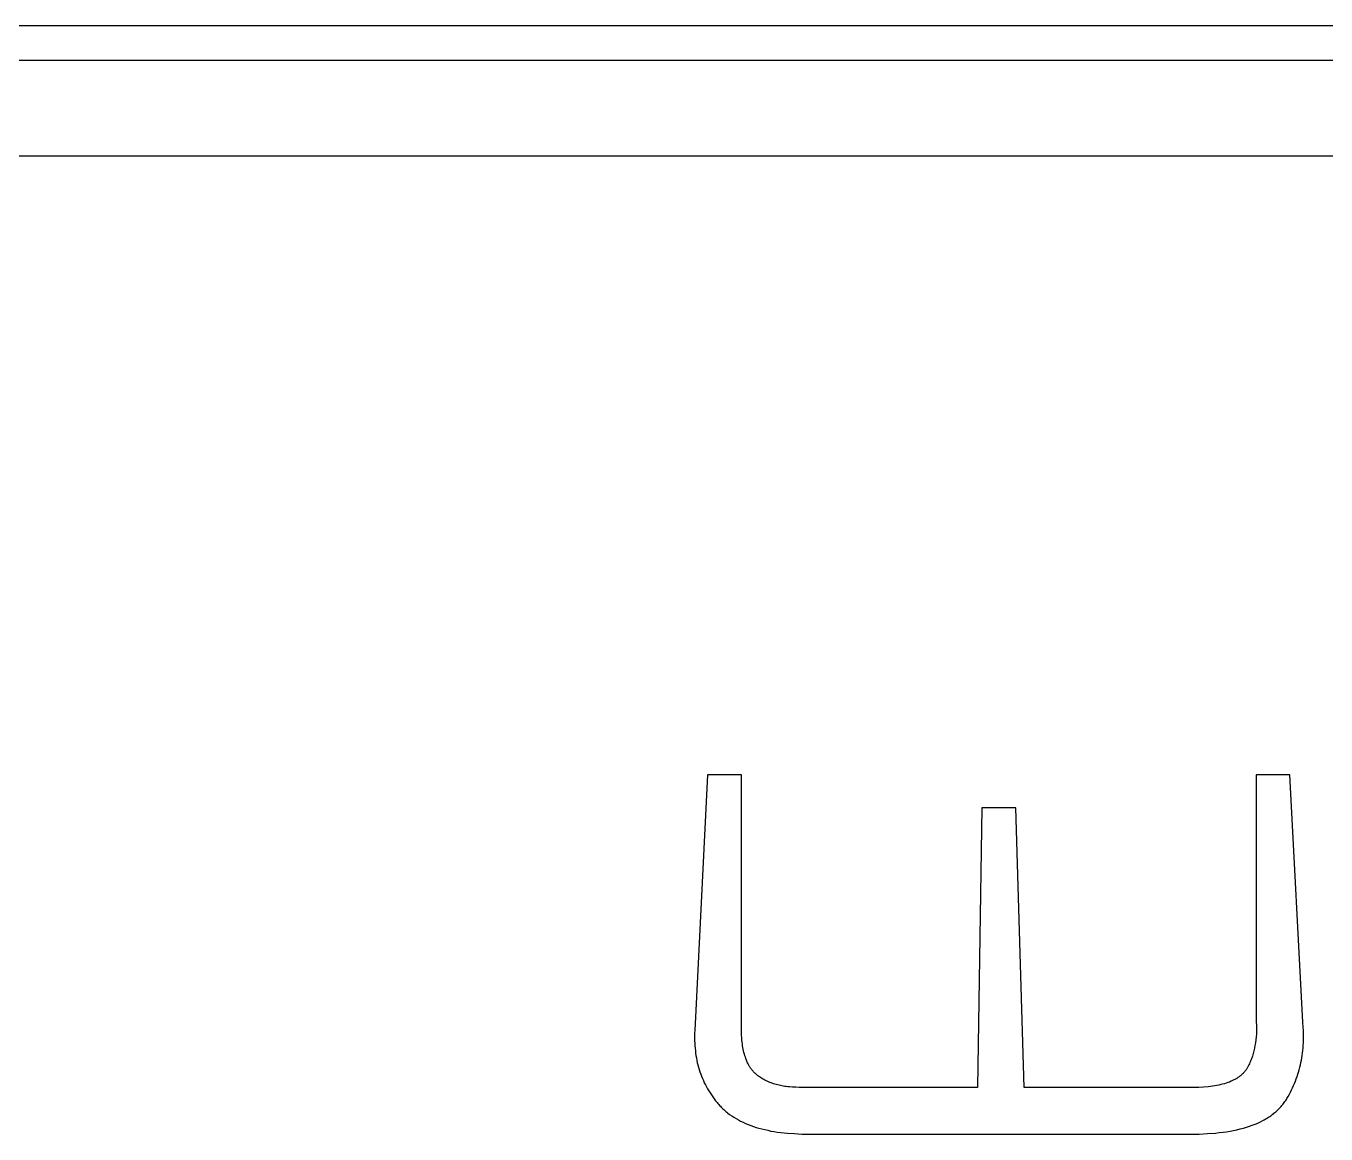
# Model space of a CAD drawing. Header units: millimetres. Extents: x 974 to 5700, y -47 to 3256.
# Drawn here: x 2626.8 to 2739.9, y 2615.4 to 2711.7 of the extents above; entities that cross this region are included whole.
import ezdxf

# ---------------------------------------------------------------- set-up
doc = ezdxf.new("R2010")
doc.units = ezdxf.units.MM
doc.header["$MEASUREMENT"] = 0
doc.layers.add('Utwórz2D linie widoczne', color=7, linetype='Continuous', true_color=0x000000)

msp = doc.modelspace()

# ---------------------------------------------------------------- linework, layer by layer
at = {"layer": 'Utwórz2D linie widoczne'}
for p, q in [((2773.58, 2711.69), (2480.06, 2711.69)), ((2773.58, 2708.69), (2480.06, 2708.69)), ((2786.37, 2700.38), (2467.27, 2700.38)), ((2686.1, 2646.58), (2684.98, 2624.36)), ((2689.04, 2646.58), (2686.1, 2646.58)), ((2689.04, 2624.36), (2689.04, 2646.58)), ((2733.81, 2646.58), (2733.81, 2625.08)), ((2736.74, 2646.58), (2733.81, 2646.58)), ((2737.86, 2625.08), (2736.74, 2646.58)), ((2709.95, 2643.71), (2709.58, 2619.4)), ((2712.89, 2643.71), (2709.95, 2643.71)), ((2713.63, 2619.4), (2712.89, 2643.71)), ((2684.98, 2624.36), (2684.97, 2624.13)), ((2684.97, 2624.13), (2684.97, 2623.9)), ((2689.05, 2624), (2689.04, 2624.36)), ((2733.81, 2625.08), (2733.82, 2624.81)), ((2733.82, 2624.81), (2733.83, 2624.55)), ((2733.83, 2624.29), (2733.82, 2624.04)), ((2733.83, 2624.55), (2733.83, 2624.29)), ((2737.9, 2624.61), (2737.86, 2625.08)), ((2737.91, 2624.39), (2737.9, 2624.61)), ((2737.92, 2624.16), (2737.91, 2624.39)), ((2737.92, 2623.93), (2737.92, 2624.16)), ((2684.97, 2623.9), (2684.96, 2623.68)), ((2684.96, 2623.68), (2684.97, 2623.46)), ((2684.97, 2623.46), (2684.98, 2623.24)), ((2684.98, 2623.24), (2684.99, 2623.02)), ((2684.99, 2623.02), (2685, 2622.8)), ((2689.07, 2623.66), (2689.05, 2624)), ((2689.08, 2623.49), (2689.07, 2623.66)), ((2689.1, 2623.33), (2689.08, 2623.49)), ((2689.12, 2623.17), (2689.1, 2623.33)), ((2689.14, 2623.02), (2689.12, 2623.17)), ((2689.17, 2622.86), (2689.14, 2623.02)), ((2733.7, 2623.05), (2733.66, 2622.81)), ((2733.74, 2623.29), (2733.7, 2623.05)), ((2733.77, 2623.54), (2733.74, 2623.29)), ((2733.8, 2623.79), (2733.77, 2623.54)), ((2733.82, 2624.04), (2733.8, 2623.79)), ((2737.88, 2622.83), (2737.9, 2623.05)), ((2737.9, 2623.05), (2737.91, 2623.27)), ((2737.91, 2623.27), (2737.92, 2623.49)), ((2737.92, 2623.71), (2737.92, 2623.93)), ((2737.92, 2623.49), (2737.92, 2623.71)), ((2685, 2622.8), (2685.03, 2622.59)), ((2685.03, 2622.59), (2685.05, 2622.38)), ((2685.05, 2622.38), (2685.08, 2622.17)), ((2685.08, 2622.17), (2685.12, 2621.96)), ((2685.12, 2621.96), (2685.16, 2621.75)), ((2689.19, 2622.72), (2689.17, 2622.86)), ((2689.23, 2622.57), (2689.19, 2622.72)), ((2689.26, 2622.43), (2689.23, 2622.57)), ((2689.3, 2622.29), (2689.26, 2622.43)), ((2689.34, 2622.16), (2689.3, 2622.29)), ((2689.38, 2622.03), (2689.34, 2622.16)), ((2689.42, 2621.91), (2689.38, 2622.03)), ((2689.47, 2621.78), (2689.42, 2621.91)), ((2733.39, 2621.89), (2733.35, 2621.78)), ((2733.47, 2622.12), (2733.39, 2621.89)), ((2733.54, 2622.35), (2733.47, 2622.12)), ((2733.6, 2622.58), (2733.54, 2622.35)), ((2733.66, 2622.81), (2733.6, 2622.58)), ((2737.74, 2621.77), (2737.77, 2621.98)), ((2737.77, 2621.98), (2737.81, 2622.19)), ((2737.81, 2622.19), (2737.83, 2622.4)), ((2737.83, 2622.4), (2737.86, 2622.61)), ((2737.86, 2622.61), (2737.88, 2622.83)), ((2685.16, 2621.75), (2685.2, 2621.55)), ((2685.2, 2621.55), (2685.25, 2621.35)), ((2685.25, 2621.35), (2685.31, 2621.15)), ((2685.31, 2621.15), (2685.37, 2620.95)), ((2685.37, 2620.95), (2685.43, 2620.76)), ((2685.43, 2620.76), (2685.5, 2620.56)), ((2689.52, 2621.67), (2689.47, 2621.78)), ((2689.57, 2621.55), (2689.52, 2621.67)), ((2689.63, 2621.44), (2689.57, 2621.55)), ((2689.69, 2621.33), (2689.63, 2621.44)), ((2689.72, 2621.28), (2689.69, 2621.33)), ((2689.75, 2621.23), (2689.72, 2621.28)), ((2689.78, 2621.18), (2689.75, 2621.23)), ((2689.81, 2621.13), (2689.78, 2621.18)), ((2689.84, 2621.08), (2689.81, 2621.13)), ((2689.88, 2621.03), (2689.84, 2621.08)), ((2689.91, 2620.98), (2689.88, 2621.03)), ((2689.95, 2620.94), (2689.91, 2620.98)), ((2689.98, 2620.89), (2689.95, 2620.94)), ((2690.02, 2620.85), (2689.98, 2620.89)), ((2690.06, 2620.81), (2690.02, 2620.85)), ((2690.09, 2620.76), (2690.06, 2620.81)), ((2690.13, 2620.72), (2690.09, 2620.76)), ((2690.17, 2620.68), (2690.13, 2620.72)), ((2732.78, 2620.75), (2732.74, 2620.7)), ((2732.82, 2620.79), (2732.78, 2620.75)), ((2732.86, 2620.84), (2732.82, 2620.79)), ((2732.9, 2620.89), (2732.86, 2620.84)), ((2732.93, 2620.93), (2732.9, 2620.89)), ((2732.96, 2620.98), (2732.93, 2620.93)), ((2732.99, 2621.03), (2732.96, 2620.98)), ((2733.03, 2621.08), (2732.99, 2621.03)), ((2733.05, 2621.13), (2733.03, 2621.08)), ((2733.08, 2621.19), (2733.05, 2621.13)), ((2733.11, 2621.24), (2733.08, 2621.19)), ((2733.16, 2621.35), (2733.11, 2621.24)), ((2733.21, 2621.45), (2733.16, 2621.35)), ((2733.26, 2621.56), (2733.21, 2621.45)), ((2733.3, 2621.67), (2733.26, 2621.56)), ((2733.35, 2621.78), (2733.3, 2621.67)), ((2737.43, 2620.54), (2737.49, 2620.74)), ((2737.49, 2620.74), (2737.55, 2620.94)), ((2737.55, 2620.94), (2737.6, 2621.15)), ((2737.6, 2621.15), (2737.65, 2621.35)), ((2737.65, 2621.35), (2737.69, 2621.56)), ((2737.69, 2621.56), (2737.74, 2621.77)), ((2685.5, 2620.56), (2685.57, 2620.37)), ((2685.57, 2620.37), (2685.65, 2620.18)), ((2685.65, 2620.18), (2685.73, 2620)), ((2685.73, 2620), (2685.81, 2619.81)), ((2685.81, 2619.81), (2685.9, 2619.63)), ((2685.9, 2619.63), (2686, 2619.45)), ((2690.21, 2620.64), (2690.17, 2620.68)), ((2690.25, 2620.6), (2690.21, 2620.64)), ((2690.29, 2620.57), (2690.25, 2620.6)), ((2690.34, 2620.53), (2690.29, 2620.57)), ((2690.38, 2620.49), (2690.34, 2620.53)), ((2690.42, 2620.46), (2690.38, 2620.49)), ((2690.47, 2620.42), (2690.42, 2620.46)), ((2690.51, 2620.39), (2690.47, 2620.42)), ((2690.6, 2620.33), (2690.51, 2620.39)), ((2690.69, 2620.26), (2690.6, 2620.33)), ((2690.79, 2620.2), (2690.69, 2620.26)), ((2690.88, 2620.14), (2690.79, 2620.2)), ((2690.98, 2620.09), (2690.88, 2620.14)), ((2691.08, 2620.04), (2690.98, 2620.09)), ((2691.19, 2619.98), (2691.08, 2620.04)), ((2691.29, 2619.93), (2691.19, 2619.98)), ((2691.4, 2619.89), (2691.29, 2619.93)), ((2691.5, 2619.84), (2691.4, 2619.89)), ((2691.61, 2619.8), (2691.5, 2619.84)), ((2691.72, 2619.76), (2691.61, 2619.8)), ((2691.84, 2619.72), (2691.72, 2619.76)), ((2691.95, 2619.69), (2691.84, 2619.72)), ((2692.07, 2619.65), (2691.95, 2619.69)), ((2692.19, 2619.62), (2692.07, 2619.65)), ((2692.31, 2619.59), (2692.19, 2619.62)), ((2692.43, 2619.56), (2692.31, 2619.59)), ((2730.55, 2619.6), (2730.38, 2619.57)), ((2730.72, 2619.64), (2730.55, 2619.6)), ((2730.88, 2619.68), (2730.72, 2619.64)), ((2731.04, 2619.72), (2730.88, 2619.68)), ((2731.19, 2619.77), (2731.04, 2619.72)), ((2731.34, 2619.82), (2731.19, 2619.77)), ((2731.48, 2619.87), (2731.34, 2619.82)), ((2731.62, 2619.93), (2731.48, 2619.87)), ((2731.75, 2619.99), (2731.62, 2619.93)), ((2731.81, 2620.02), (2731.75, 2619.99)), ((2731.87, 2620.05), (2731.81, 2620.02)), ((2731.94, 2620.08), (2731.87, 2620.05)), ((2732, 2620.11), (2731.94, 2620.08)), ((2732.06, 2620.15), (2732, 2620.11)), ((2732.11, 2620.18), (2732.06, 2620.15)), ((2732.17, 2620.22), (2732.11, 2620.18)), ((2732.22, 2620.25), (2732.17, 2620.22)), ((2732.28, 2620.29), (2732.22, 2620.25)), ((2732.33, 2620.33), (2732.28, 2620.29)), ((2732.38, 2620.37), (2732.33, 2620.33)), ((2732.43, 2620.41), (2732.38, 2620.37)), ((2732.48, 2620.45), (2732.43, 2620.41)), ((2732.53, 2620.49), (2732.48, 2620.45)), ((2732.57, 2620.53), (2732.53, 2620.49)), ((2732.62, 2620.57), (2732.57, 2620.53)), ((2732.66, 2620.61), (2732.62, 2620.57)), ((2732.7, 2620.66), (2732.66, 2620.61)), ((2732.74, 2620.7), (2732.7, 2620.66)), ((2737.06, 2619.56), (2737.14, 2619.75)), ((2737.14, 2619.75), (2737.22, 2619.95)), ((2737.22, 2619.95), (2737.29, 2620.14)), ((2737.29, 2620.14), (2737.36, 2620.34)), ((2737.36, 2620.34), (2737.43, 2620.54)), ((2686, 2619.45), (2686.1, 2619.27)), ((2686.1, 2619.27), (2686.2, 2619.09)), ((2686.2, 2619.09), (2686.31, 2618.92)), ((2686.31, 2618.92), (2686.43, 2618.75)), ((2686.43, 2618.75), (2686.54, 2618.58)), ((2686.54, 2618.58), (2686.67, 2618.41)), ((2692.56, 2619.54), (2692.43, 2619.56)), ((2692.68, 2619.51), (2692.56, 2619.54)), ((2692.81, 2619.49), (2692.68, 2619.51)), ((2692.94, 2619.47), (2692.81, 2619.49)), ((2693.08, 2619.46), (2692.94, 2619.47)), ((2693.21, 2619.44), (2693.08, 2619.46)), ((2693.48, 2619.42), (2693.21, 2619.44)), ((2693.76, 2619.41), (2693.48, 2619.42)), ((2694.05, 2619.4), (2693.76, 2619.41)), ((2694.35, 2619.4), (2694.05, 2619.4)), ((2709.58, 2619.4), (2694.35, 2619.4)), ((2728.81, 2619.4), (2713.63, 2619.4)), ((2729.23, 2619.43), (2728.81, 2619.4)), ((2729.64, 2619.46), (2729.23, 2619.43)), ((2729.83, 2619.48), (2729.64, 2619.46)), ((2730.02, 2619.51), (2729.83, 2619.48)), ((2730.2, 2619.54), (2730.02, 2619.51)), ((2730.38, 2619.57), (2730.2, 2619.54)), ((2736.48, 2618.44), (2736.59, 2618.62)), ((2736.59, 2618.62), (2736.69, 2618.8)), ((2736.69, 2618.8), (2736.79, 2618.99)), ((2736.79, 2618.99), (2736.88, 2619.18)), ((2736.88, 2619.18), (2736.97, 2619.37)), ((2736.97, 2619.37), (2737.06, 2619.56)), ((2686.67, 2618.41), (2686.79, 2618.24)), ((2686.79, 2618.24), (2686.93, 2618.08)), ((2686.93, 2618.08), (2686.99, 2618)), ((2686.99, 2618), (2687.06, 2617.92)), ((2687.06, 2617.92), (2687.14, 2617.84)), ((2687.14, 2617.84), (2687.21, 2617.76)), ((2687.21, 2617.76), (2687.28, 2617.69)), ((2687.28, 2617.69), (2687.36, 2617.61)), ((2687.36, 2617.61), (2687.43, 2617.54)), ((2687.43, 2617.54), (2687.51, 2617.47)), ((2687.51, 2617.47), (2687.59, 2617.39)), ((2687.59, 2617.39), (2687.67, 2617.32)), ((2687.67, 2617.32), (2687.76, 2617.26)), ((2735.52, 2617.29), (2735.6, 2617.36)), ((2735.6, 2617.36), (2735.68, 2617.44)), ((2735.68, 2617.44), (2735.76, 2617.51)), ((2735.76, 2617.51), (2735.84, 2617.59)), ((2735.84, 2617.59), (2735.91, 2617.67)), ((2735.91, 2617.67), (2735.98, 2617.75)), ((2735.98, 2617.75), (2736.05, 2617.83)), ((2736.05, 2617.83), (2736.12, 2617.91)), ((2736.12, 2617.91), (2736.18, 2618)), ((2736.18, 2618), (2736.25, 2618.08)), ((2736.25, 2618.08), (2736.31, 2618.17)), ((2736.31, 2618.17), (2736.37, 2618.26)), ((2736.37, 2618.26), (2736.43, 2618.35)), ((2736.43, 2618.35), (2736.48, 2618.44)), ((2687.76, 2617.26), (2687.84, 2617.19)), ((2687.84, 2617.19), (2688.01, 2617.06)), ((2688.01, 2617.06), (2688.19, 2616.93)), ((2688.19, 2616.93), (2688.38, 2616.81)), ((2688.38, 2616.81), (2688.57, 2616.69)), ((2688.57, 2616.69), (2688.77, 2616.58)), ((2688.77, 2616.58), (2688.97, 2616.47)), ((2688.97, 2616.47), (2689.18, 2616.37)), ((2689.18, 2616.37), (2689.4, 2616.27)), ((2689.4, 2616.27), (2689.62, 2616.18)), ((2689.62, 2616.18), (2689.85, 2616.09)), ((2733.46, 2616.11), (2733.71, 2616.2)), ((2733.71, 2616.2), (2733.94, 2616.3)), ((2733.94, 2616.3), (2734.17, 2616.41)), ((2734.17, 2616.41), (2734.39, 2616.52)), ((2734.39, 2616.52), (2734.49, 2616.57)), ((2734.49, 2616.57), (2734.6, 2616.63)), ((2734.6, 2616.63), (2734.7, 2616.69)), ((2734.7, 2616.69), (2734.8, 2616.75)), ((2734.8, 2616.75), (2734.89, 2616.82)), ((2734.89, 2616.82), (2734.99, 2616.88)), ((2734.99, 2616.88), (2735.08, 2616.94)), ((2735.08, 2616.94), (2735.18, 2617.01)), ((2735.18, 2617.01), (2735.27, 2617.08)), ((2735.27, 2617.08), (2735.35, 2617.15)), ((2735.35, 2617.15), (2735.44, 2617.22)), ((2735.44, 2617.22), (2735.52, 2617.29)), ((2689.85, 2616.09), (2690.08, 2616.01)), ((2690.08, 2616.01), (2690.32, 2615.93)), ((2690.32, 2615.93), (2690.56, 2615.86)), ((2690.56, 2615.86), (2690.81, 2615.79)), ((2690.81, 2615.79), (2691.07, 2615.73)), ((2691.07, 2615.73), (2691.34, 2615.67)), ((2691.34, 2615.67), (2691.6, 2615.61)), ((2691.6, 2615.61), (2691.88, 2615.57)), ((2691.88, 2615.57), (2692.16, 2615.52)), ((2692.16, 2615.52), (2692.45, 2615.48)), ((2692.45, 2615.48), (2692.74, 2615.45)), ((2692.74, 2615.45), (2693.04, 2615.42)), ((2693.04, 2615.42), (2693.66, 2615.38)), ((2693.66, 2615.38), (2694.3, 2615.35)), ((2694.3, 2615.35), (2728.85, 2615.35)), ((2728.85, 2615.35), (2729.57, 2615.38)), ((2729.57, 2615.38), (2730.26, 2615.43)), ((2730.26, 2615.43), (2730.59, 2615.47)), ((2730.59, 2615.47), (2730.92, 2615.51)), ((2730.92, 2615.51), (2731.23, 2615.55)), ((2731.23, 2615.55), (2731.54, 2615.61)), ((2731.54, 2615.61), (2731.84, 2615.66)), ((2731.84, 2615.66), (2732.13, 2615.72)), ((2732.13, 2615.72), (2732.41, 2615.79)), ((2732.41, 2615.79), (2732.69, 2615.86)), ((2732.69, 2615.86), (2732.96, 2615.94)), ((2732.96, 2615.94), (2733.21, 2616.02)), ((2733.21, 2616.02), (2733.46, 2616.11))]:
    msp.add_line(p, q, dxfattribs=at)

doc.saveas('drawing.dxf')
